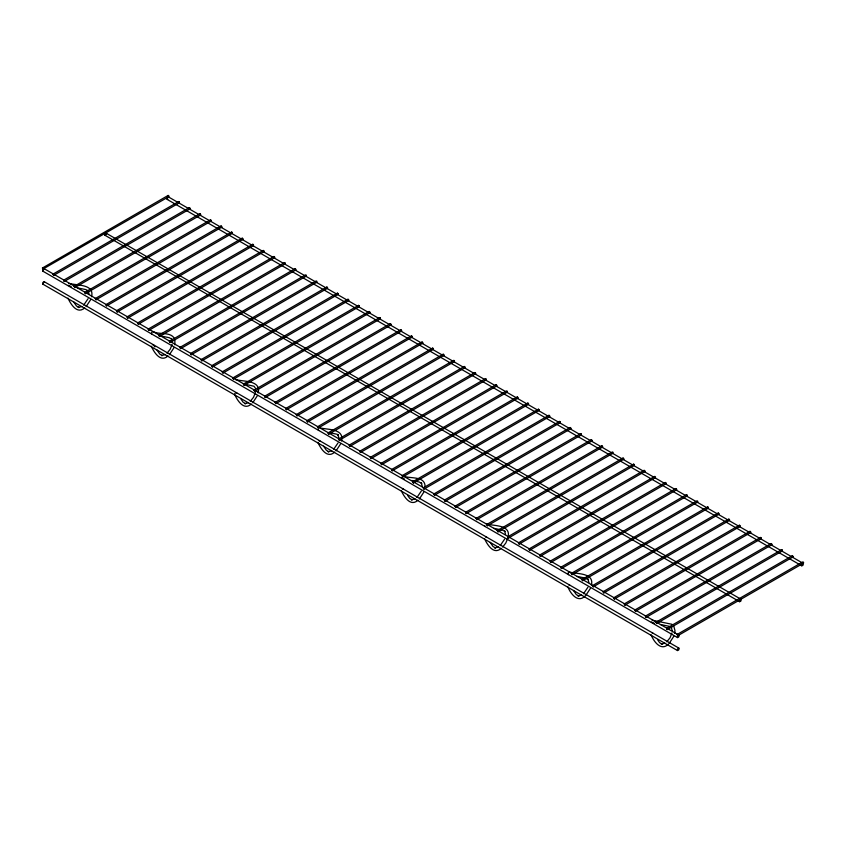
<?xml version="1.0" encoding="UTF-8"?>
<svg xmlns="http://www.w3.org/2000/svg" width="846" height="846" viewBox="0 0 846 846"><rect width="100%" height="100%" fill="white"/><g stroke="black" fill="none" stroke-linecap="round" stroke-linejoin="round"><path stroke-width="1.27" d="M568.121 572.816L568.554 574.656M91.558 296.724C94.71 284.076 77.293 285.557 69.837 283.547L68.97 283.516M174.858 344.819L174.858 339.658M258.167 392.914C261.319 380.266 243.912 381.747 236.446 379.738L235.59 379.706M341.467 441.009C344.629 428.362 327.212 429.842 319.756 427.833M508.076 537.199C511.238 524.552 493.821 526.032 486.365 524.023M591.386 585.305C594.548 572.647 577.131 574.138 569.675 572.118L568.808 572.086M674.696 633.4L674.981 630.64L673.828 626.326M172.087 344.375L170.215 349.197L166.979 353.226M255.397 392.47L253.525 397.292L250.289 401.321M507.79 538.172L505.845 542.973L502.661 547.055M671.925 632.956L670.053 637.778L666.817 641.807M234.902 393.411L234.585 394.331C237.366 400.454 243.849 410.966 251.304 404.039M42.448 268.002L43.146 269.218L42.448 268.002L168.143 195.437L168.851 195.838L168.851 196.653L42.797 269.187M53.023 274.115L53.721 275.331L179.426 202.754L179.426 201.951L178.728 201.538L53.023 274.115L53.721 275.331M63.598 280.216L64.307 281.432L190.001 208.867L190.001 208.053L189.303 207.651L63.598 280.216L64.307 281.432M74.184 286.329L74.882 287.545L200.587 214.969L200.587 214.165L199.878 213.752L74.184 286.329L74.882 287.545M84.759 292.441L85.457 293.647L211.162 221.081L211.162 220.267L210.464 219.865L84.759 292.441L85.457 293.647M95.334 298.543L96.042 299.759L221.737 227.183L221.737 226.379L221.039 225.967L95.334 298.543L96.042 299.759M105.919 304.655L106.617 305.861L232.322 233.295L232.322 232.481L231.614 232.079L105.919 304.655L106.617 305.861M168.143 195.437L168.491 196.61M116.494 310.757L117.192 311.973L242.897 239.397L242.897 238.593L242.199 238.191L116.494 310.757L117.192 311.973M178.728 201.538L179.426 202.754M127.069 316.869L127.778 318.085L253.472 245.509L253.472 244.695L252.774 244.293L127.069 316.869L127.778 318.085M189.303 207.651L190.001 208.867M137.655 322.971L138.353 324.187L264.047 251.611L264.047 250.807L263.349 250.405L137.655 322.971L138.353 324.187M199.878 213.752L200.587 214.969M148.23 329.083L148.928 330.3L274.633 257.723L274.633 256.909L273.935 256.507L148.23 329.083L148.928 330.3M210.464 219.865L211.162 221.081M158.805 335.185L159.513 336.401L285.208 263.836L285.208 263.021L284.51 262.62L158.805 335.185L159.513 336.401M221.039 225.967L221.737 227.183M169.39 341.298L170.088 342.514L295.783 269.937L295.783 269.134L295.085 268.721L169.39 341.298L170.088 342.514M231.614 232.079L232.322 233.295M179.965 347.399L180.663 348.615L306.368 276.05L306.368 275.236L305.66 274.834L179.965 347.399L180.663 348.615M242.199 238.191L242.897 239.397M190.54 353.512L191.249 354.728L316.943 282.152L316.943 281.348L316.245 280.935L190.54 353.512L191.249 354.728M252.774 244.293L253.472 245.509M201.126 359.613L201.824 360.83L327.518 288.264L327.518 287.45L326.82 287.048L201.126 359.613L201.824 360.83M211.701 365.726L212.399 366.942L338.104 294.366L338.104 293.562L337.395 293.15L211.701 365.726L212.399 366.942M273.935 256.507L274.633 257.723M222.276 371.828L222.984 373.044L348.679 300.478L348.679 299.664L347.981 299.262L222.276 371.828L222.984 373.044M284.51 262.62L285.208 263.836M232.862 377.94L233.559 379.156L359.254 306.58L359.254 305.776L358.556 305.364L232.862 377.94L233.559 379.156M295.085 268.721L295.783 269.937M243.437 384.052L244.134 385.258L369.839 312.692L369.839 311.878L369.131 311.476L243.437 384.052L244.134 385.258M254.012 390.154L254.72 391.37L380.414 318.794L380.414 317.99L379.717 317.578L254.012 390.154L254.72 391.37M264.597 396.266L265.295 397.472L390.989 324.906L390.989 324.092L390.292 323.69L264.597 396.266L265.295 397.472M326.82 287.048L327.518 288.264M275.172 402.368L275.87 403.584L401.575 331.008L401.575 330.204L400.867 329.803L275.172 402.368L275.87 403.584M337.395 293.15L338.104 294.366M285.747 408.481L286.456 409.697L412.15 337.12L412.15 336.306L411.452 335.904L285.747 408.481L286.456 409.697M347.981 299.262L348.679 300.478M296.333 414.582L297.031 415.798L422.725 343.222L422.725 342.419L422.027 342.017L296.333 414.582L297.031 415.798M358.556 305.364L359.254 306.58M306.908 420.695L307.606 421.911L433.311 349.335L433.311 348.52L432.602 348.118L306.908 420.695L307.606 421.911M369.131 311.476L369.839 312.692M317.483 426.796L318.191 428.013L443.886 355.447L443.886 354.633L443.188 354.231L317.483 426.796L318.191 428.013M379.717 317.578L380.414 318.794M328.068 432.909L328.766 434.125L454.461 361.549L454.461 360.745L453.763 360.333L328.068 432.909L328.766 434.125M390.292 323.69L390.989 324.906M338.643 439.011L339.341 440.227L465.046 367.661L465.046 366.847L464.338 366.445L338.643 439.011L339.341 440.227M400.867 329.803L401.575 331.008M349.218 445.123L349.927 446.339L475.621 373.763L475.621 372.959L474.923 372.547L349.218 445.123L349.927 446.339M411.452 335.904L412.15 337.12M359.804 451.225L360.502 452.441L486.196 379.875L486.196 379.061L485.498 378.659L359.804 451.225L360.502 452.441M422.027 342.017L422.725 343.222M370.379 457.337L371.077 458.553L496.782 385.977L496.782 385.173L496.073 384.761L370.379 457.337L371.077 458.553M432.602 348.118L433.311 349.335M380.954 463.449L381.662 464.655L507.357 392.089L507.357 391.275L506.659 390.873L380.954 463.449L381.662 464.655M443.188 354.231L443.886 355.447M391.539 469.551L392.237 470.767L517.932 398.191L517.932 397.387L517.234 396.975L391.539 469.551L392.237 470.767M402.114 475.664L402.812 476.869L528.517 404.303L528.517 403.489L527.809 403.087L402.114 475.664L402.812 476.869M412.689 481.765L413.398 482.981L539.092 410.405L539.092 409.601L538.394 409.2L412.689 481.765L413.398 482.981M474.923 372.547L475.621 373.763M423.275 487.878L423.973 489.094L549.667 416.518L549.667 415.703L548.969 415.301L423.275 487.878L423.973 489.094M485.498 378.659L486.196 379.875M433.85 493.979L434.548 495.196L560.253 422.619L560.253 421.816L559.544 421.414L433.85 493.979L434.548 495.196M496.073 384.761L496.782 385.977M444.425 500.092L445.133 501.308L570.828 428.732L570.828 427.917L570.13 427.516L444.425 500.092L445.133 501.308M455.011 506.194L455.708 507.41L581.403 434.844L581.403 434.03L580.705 433.628L455.011 506.194L455.708 507.41M517.234 396.975L517.932 398.191M465.586 512.306L466.283 513.522L591.989 440.946L591.989 440.132L591.28 439.73L465.586 512.306L466.283 513.522M527.809 403.087L528.517 404.303M476.161 518.408L476.869 519.624L602.563 447.058L602.563 446.244L601.866 445.842L476.161 518.408L476.869 519.624M538.394 409.2L539.092 410.405M486.746 524.52L487.444 525.736L613.139 453.16L613.139 452.356L612.441 451.944L486.746 524.52L487.444 525.736M548.969 415.301L549.667 416.518M497.321 530.622L498.019 531.838L623.724 459.272L623.724 458.458L623.016 458.056L497.321 530.622L498.019 531.838M559.544 421.414L560.253 422.619M507.896 536.734L508.605 537.95L634.299 465.374L634.299 464.57L633.601 464.158L507.896 536.734L508.605 537.95M570.13 427.516L570.828 428.732M518.482 542.836L519.18 544.052L644.874 471.486L644.874 470.672L644.176 470.27L518.482 542.836L519.18 544.052M580.705 433.628L581.403 434.844M529.057 548.948L529.755 550.164L655.46 477.588L655.46 476.784L654.751 476.372L529.057 548.948L529.755 550.164M591.28 439.73L591.989 440.946M539.632 555.061L540.34 556.266L666.035 483.701L666.035 482.886L665.337 482.484L539.632 555.061L540.34 556.266M601.866 445.842L602.563 447.058M550.217 561.162L550.915 562.379L676.61 489.802L676.61 488.999L675.912 488.586L550.217 561.162L550.915 562.379M560.792 567.275L561.49 568.48L687.195 495.915L687.195 495.1L686.487 494.699L560.792 567.275L561.49 568.48M623.016 458.056L623.724 459.272M571.367 573.377L572.065 574.593L697.77 502.016L697.77 501.213L697.072 500.811L571.367 573.377L572.065 574.593M633.601 464.158L634.299 465.374M581.953 579.489L582.651 580.705L708.345 508.129L708.345 507.314L707.647 506.913L581.953 579.489L582.651 580.705M592.528 585.591L593.226 586.807L718.931 514.231L718.931 513.427L718.222 513.025L592.528 585.591L593.226 586.807M603.103 591.703L603.801 592.919L729.506 520.343L729.506 519.529L728.808 519.127L603.103 591.703L603.801 592.919M665.337 482.484L666.035 483.701M613.678 597.805L614.386 599.021L740.081 526.455L740.081 525.641L739.383 525.239L613.678 597.805L614.386 599.021M675.912 488.586L676.61 489.802M624.263 603.917L624.961 605.133L750.666 532.557L750.666 531.743L749.958 531.341L624.263 603.917L624.961 605.133M686.487 494.699L687.195 495.915M634.838 610.019L635.536 611.235L761.241 538.669L761.241 537.855L760.543 537.453L634.838 610.019L635.536 611.235M645.413 616.131L646.122 617.347L771.816 544.771L771.816 543.967L771.118 543.555L645.413 616.131L646.122 617.347M707.647 506.913L708.345 508.129M655.999 622.233L656.697 623.449L782.402 550.883L782.402 550.069L781.693 549.667L655.999 622.233L656.697 623.449M718.222 513.025L718.931 514.231M666.574 628.345L667.272 629.561L792.977 556.985L792.977 556.182L792.279 555.769L666.574 628.345L667.272 629.561M728.808 519.127L729.506 520.343M677.149 634.447L677.858 635.663L803.552 563.098L803.552 562.283L802.854 561.881L677.149 634.447L677.858 635.663M739.383 525.239L740.081 526.455M749.958 531.341L750.666 532.557M760.543 537.453L761.241 538.669M771.118 543.555L771.816 544.771M781.693 549.667L782.402 550.883M792.279 555.769L792.977 556.985M88.058 298.712L83.669 305.131M90.691 299.632L86.133 306.569M173.99 347.727L169.443 354.675M257.3 395.822L252.753 402.77M337.977 442.997L333.588 449.416M340.61 443.917L336.052 450.865M421.287 491.092L416.898 497.511M423.909 492.012L419.362 498.96M504.586 539.188L500.198 545.607M587.896 587.283L583.507 593.712M590.519 588.203L585.971 595.15M673.828 636.298L669.281 643.246M151.593 332.341L153.147 331.643C159.323 334.868 169.412 331.664 173.99 337.744M106.342 234.448L104.946 235.262L105.644 232.904L739.912 598.619M84.695 307.849C77.24 314.775 70.757 304.253 67.966 298.141M168.005 355.944C160.55 362.871 154.067 352.359 151.275 346.236M334.614 452.134C327.159 459.061 320.676 448.549 317.885 442.426M417.924 500.24C410.458 507.156 403.976 496.644 401.194 490.521M501.223 548.335C493.768 555.251 487.285 544.739 484.494 538.616M585.273 595.88C577.892 603.589 570.437 593.564 567.803 586.712M668.583 643.975C661.191 651.684 653.747 641.659 651.113 634.807M81.808 306.495L78.192 307.468L79.038 307.489L76.468 305.988L73.655 301.874M165.107 354.59L161.501 355.563L162.347 355.584L159.767 354.083L156.965 349.969M248.417 402.685L244.801 403.658L245.647 403.679L243.077 402.178L240.973 399.101M331.717 450.781L328.111 451.753L328.957 451.775L326.376 450.284L323.574 446.159M415.026 498.876L411.41 499.849L412.256 499.87L409.686 498.379L407.582 495.291M498.336 546.971L494.72 547.944L495.566 547.975L492.996 546.474L490.183 542.36M581.636 595.076L578.019 596.039L578.875 596.07L576.295 594.569L573.493 590.455M664.945 643.172L661.329 644.134L662.175 644.166L659.605 642.664L657.501 639.576M802.061 562.738L168.491 196.949L167.096 197.763L167.096 199.381L801.797 565.826L803.203 565.012L803.203 563.394L801.797 564.208L801.797 565.826M167.096 199.381L167.794 199.307M677.762 634.5L44.203 268.711L42.797 269.525L42.797 271.143L677.509 637.588L678.904 636.774L678.904 635.156L677.509 635.97L677.509 637.588M42.797 271.143L43.495 271.069M44.203 281.686L42.797 282.501L42.797 284.119L677.509 650.563L678.904 649.76L678.904 648.131L44.203 281.686L44.489 282.331M42.797 284.119L43.495 284.055M739.658 601.707L741.054 600.893L741.054 599.275L739.658 600.089L739.658 601.707L104.946 235.262M678.904 648.131L677.509 648.945L677.509 650.563M652.118 620.181L671.957 624.285M306.368 276.05L305.66 275.637M454.461 361.549L453.763 361.147M152.502 344.734L153.454 344.83L154.86 346.881M235.801 392.83L236.753 392.925M644.874 471.486L644.176 471.074M319.111 440.925L320.063 441.02M402.41 489.02L403.373 489.115M485.72 537.115L486.672 537.21M569.02 585.21L569.982 585.305M652.329 633.305L653.281 633.4M71.18 286.583L68.188 285.303M77.314 287.841L85.89 289.596L88.513 291.087L88.058 290.368L89.031 293.974M160.613 335.936L169.2 337.691L171.812 339.183L171.368 338.463L172.341 342.07M245.15 384.285L254.022 386.252L255.397 388.155M329.676 432.634L337.321 434.347L338.421 435.373L337.977 434.654L338.95 438.27M403.056 475.928C409.665 479.09 424.914 475.452 425.073 486.355M404.399 478.973L401.406 477.694M411.759 480.475L419.119 481.977L421.731 483.468L421.287 482.749L422.249 486.365M493.831 528.316L502.418 530.072L505.041 531.563L504.586 530.844L505.559 534.461M577.141 576.412L584.501 577.924M654.318 623.259L651.325 621.979M660.451 624.507L669.027 626.273L671.65 627.753L671.206 627.034L672.168 630.651M585.728 578.167L588.34 579.658L587.896 578.939L588.869 582.556M484.716 525.789L485.255 526.561M318.107 429.599L318.646 430.371M151.497 333.398L152.037 334.181M168.491 196.949L168.788 197.594M106.342 232.83L106.638 233.475M44.203 268.711L44.489 269.356"/></g></svg>
